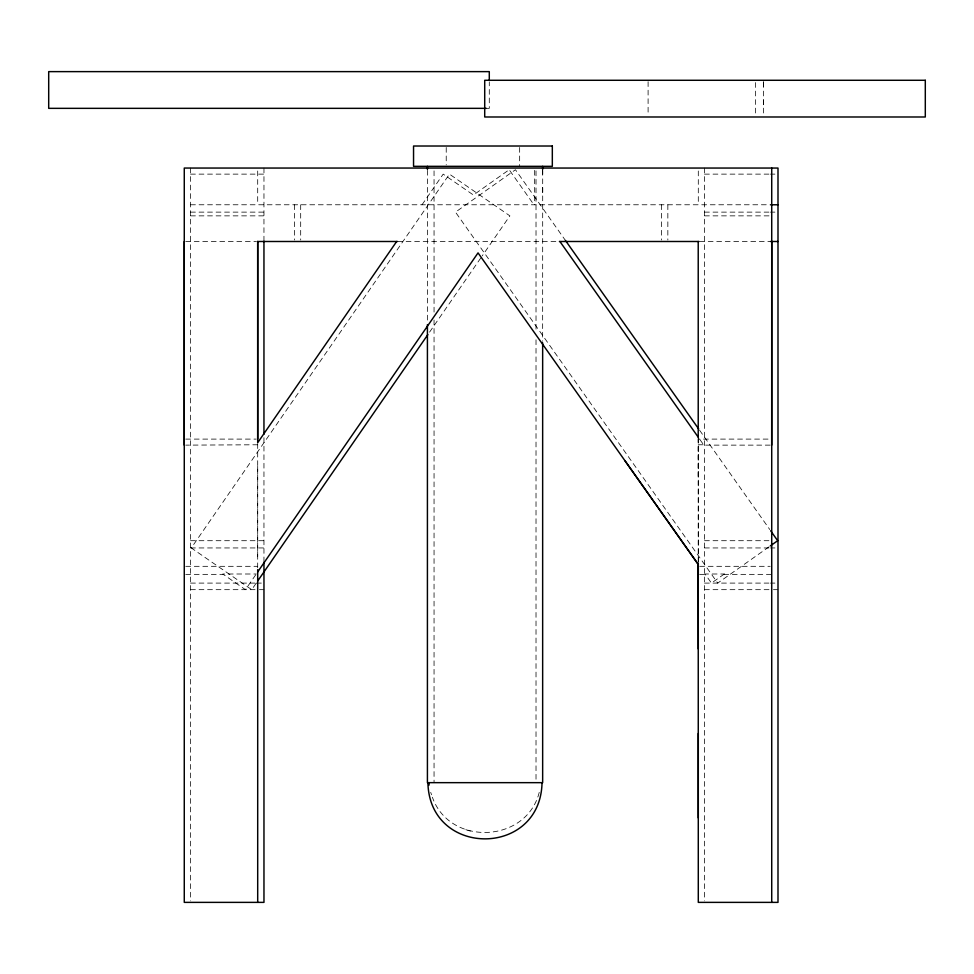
<?xml version="1.0" encoding="UTF-8"?>
<svg xmlns="http://www.w3.org/2000/svg" width="974" height="974" viewBox="0 0 974 974"><rect width="100%" height="100%" fill="white"/><g stroke="black" fill="none" stroke-linecap="round" stroke-linejoin="round"><path stroke-width="0.73" stroke-dasharray="4.87 3.65" d="M257.684 556.385L257.696 463.393M542.701 192.535L542.701 186.411M542.701 174.176L542.701 170.499M763.446 104.754L763.446 98.642M763.446 86.394L763.446 81.499M698.224 476.493L698.297 439.104L770.191 439.104M539.231 792.361C526.447 843.18 449.72 846.686 432.383 797.219M422.022 204.771L443.182 174.127L473.425 195.019L508.306 170.353M255.675 574.867L245.448 589.672L222.742 574.003L256.272 574.003M256.028 583.426L251.718 589.672L191.294 547.948L449.452 174.127L509.877 215.863L482.24 255.87M429.571 332.134L481.375 257.112M769.119 546.767L717.716 583.097L455.491 212.125L515.453 169.732L565.444 240.456M486.257 108.345L489.289 108.345L489.289 81.901M190.527 174.127L263.954 174.127M704.494 174.127L768.936 174.127M770.434 174.127L774.927 174.127M190.539 204.771L768.997 204.771M190.527 212.125L263.954 212.125M704.494 212.125L768.936 212.125M770.434 212.125L774.927 212.125M190.527 215.863L263.954 215.863M704.494 215.863L771.932 215.863M185.73 241.491L256.235 241.491M397.623 241.491L559.405 241.491M699.697 241.491L770.191 241.491M185.766 439.104L256.186 439.104M257.684 444.777L185.754 445.13M698.224 444.777L703.605 444.777M770.178 445.13L703.849 445.13L699.028 438.312M190.527 540.704L263.954 540.704M704.494 540.704L768.936 540.704M190.527 547.948L263.954 547.948M704.494 547.948L768.936 547.948M770.434 547.948L774.927 547.948M185.791 566.32L257.696 566.32M699.722 566.32L770.191 566.32M185.766 574.356L223.265 574.356M699.685 574.356L705.273 574.356M723.816 574.356L771.688 574.356M190.527 583.097L254.969 583.097M256.466 583.097L262.456 583.097M704.494 583.097L768.936 583.097M770.434 583.097L774.927 583.097M190.527 589.672L257.964 589.672M259.461 589.672L263.954 589.672M704.494 589.672L771.932 589.672M773.429 589.672L777.922 589.672M465.767 829.665L470.637 831.175M699.624 430.289L769.789 529.539M509.816 170.633L533.947 204.771M430.715 792.361L431.543 794.796M698.261 437.557L698.285 561.45M763.446 82.571L763.446 115.772M755.41 82.571L755.41 114.701M704.555 168.052L704.555 900.853M698.297 170.998L698.297 204.771M698.224 438.373L698.297 564.482M667.847 204.771L667.847 240.018M661.577 204.771L661.577 240.018M648.1 81.694L648.1 115.577M542.701 170.353L542.652 341.338M536.017 170.888L536.017 332.207M536.017 339.816L536.017 781.136M534.665 170.353L534.665 204.771M519.653 147.464L519.653 166.335M446.226 147.464L446.226 164.874M434.051 170.888L434.051 312.423M434.051 320.032L434.051 782.658M427.367 170.353L427.416 321.554M300.686 204.771L300.686 240.018M294.416 204.771L294.416 240.018M263.966 168.052L263.954 240.176M263.954 437.716L263.954 560.805M257.696 170.998L257.696 204.771M257.696 443.645L257.684 571.945M190.539 168.052L190.539 900.853M724.315 574.003L711.446 583.097L705.018 574.003L724.315 574.003"/><path stroke-width="1.46" d="M184.256 445.13L184.269 241.491M257.684 439.104L257.696 241.491L257.696 442.707L396.662 241.491M698.224 437.168L698.224 241.491M771.688 445.13L771.725 241.491M698.297 733.422L698.297 817.904M542.031 782.658C540.546 857.583 429.4 857.583 427.915 782.658M257.684 571.945L478.039 252.887L698.297 564.482L698.297 575.037M257.757 580.918L427.854 334.63M770.337 545.903L777.678 540.704L770.665 530.781M486.257 108.345L48.7 108.345L48.7 71.626L489.289 71.626L489.289 80.44M770.397 204.771L777.995 204.771M257.331 241.491L397.623 241.491M559.405 241.491L699.064 241.491M770.397 241.491L777.995 241.491M565.444 240.456L698.748 429.047M559.904 241.491L698.346 437.338M698.224 564.384L624.87 460.617M428.718 782.658L429.132 785.068M698.285 563.715L698.297 574.356M698.224 566.32L698.297 648.952M771.725 168.052L771.725 902.374M698.224 563.289L698.297 902.374L777.995 902.374L777.995 168.052L184.269 168.052L184.269 902.374L263.966 902.374L263.966 561.937M542.652 166.335L542.652 169.379M542.652 342.86L542.652 782.658L427.416 782.658L427.416 324.598M427.416 166.335L427.416 169.379M263.954 240.992L263.954 434.282M257.696 569.656L257.696 902.374M925.3 80.282L484.711 80.282L484.711 116.99L925.3 116.99L925.3 80.282M552.319 146.015L413.548 146.015L413.548 166.335L552.319 166.335L552.319 146.015"/></g></svg>
